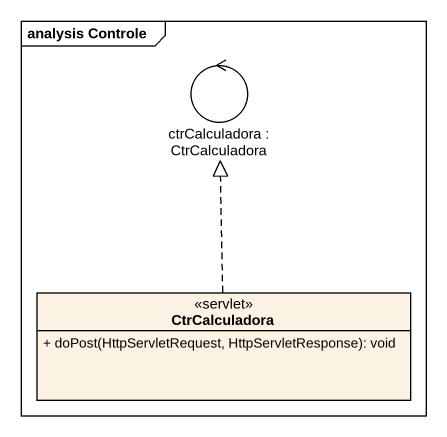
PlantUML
@startuml
mainframe analysis Controle
allowmixing
hide circle
hide empty members
skinparam classAttributeIconSize 0
control "ctrCalculadora : CtrCalculadora" as ctrCalculadora
class CtrCalculadora <<servlet>> {
  + doPost(HttpServletRequest, HttpServletResponse): void
}
CtrCalculadora .up.|> ctrCalculadora
@enduml
